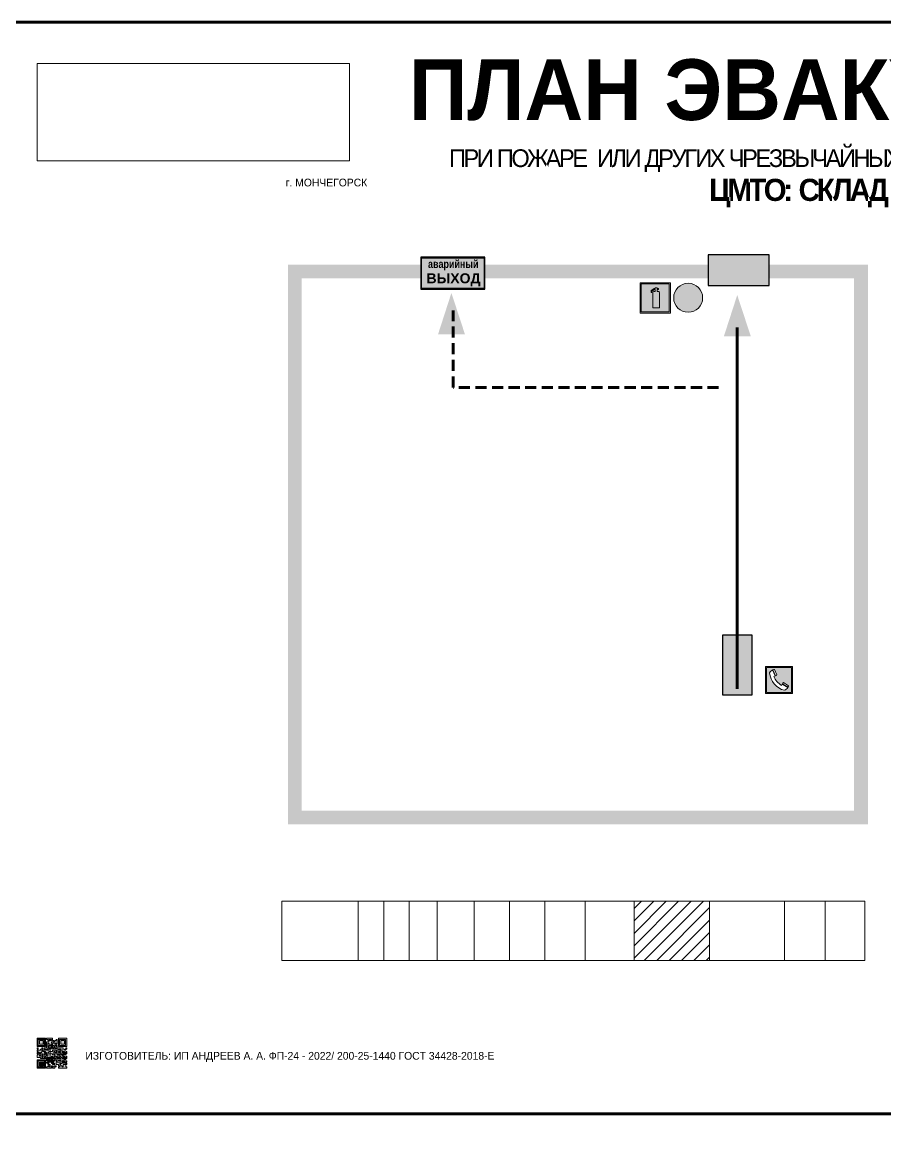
# Model space of a CAD drawing. Header units: millimetres. Extents: x 13810 to 67229, y 12374 to 21950.
# Drawn here: x 33013.4 to 33325.6, y 20267.2 to 20669 of the extents above; entities that cross this region are included whole.
import ezdxf

# ---------------------------------------------------------------- set-up
doc = ezdxf.new("R2010")
doc.units = ezdxf.units.MM
doc.linetypes.add('{ Wide Dash }', pattern=[12, 4, -2, 4, -2])
doc.layers.add('План_Штампы', color=7, linetype='Continuous')
doc.styles.add('обычный', font='arial.ttf')
picture_1 = doc.add_image_def('image1.jpg', size_in_pixel=(337, 105))

# ---------------------------------------------------------------- blocks, each defined once
blk = doc.blocks.new('QR')
at = {"lineweight": 0}
h = blk.add_hatch(color=256, dxfattribs=at)
h.dxf.hatch_style = 1
h.paths.add_polyline_path([(9241.16, 2687.38), (9242.01, 2687.38), (9242.01, 2687.83), (9241.59, 2687.83), (9241.59, 2688.68), (9239.45, 2688.68), (9239.45, 2688.25), (9239.86, 2688.25), (9239.86, 2687.83), (9240.29, 2687.83), (9240.29, 2688.25), (9241.16, 2688.25), (9241.16, 2687.83), (9240.29, 2687.83), (9240.29, 2687.38), (9239.45, 2687.38), (9239.45, 2685.22), (9238.57, 2685.22), (9238.57, 2684.8), (9239.02, 2684.8), (9239.02, 2684.37), (9238.13, 2684.37), (9238.13, 2683.92), (9239.02, 2683.92), (9239.02, 2683.5), (9239.44, 2683.5), (9239.44, 2682.64), (9239.87, 2682.64), (9239.87, 2682.18), (9239.44, 2682.18), (9239.44, 2682.64), (9238.13, 2682.64), (9238.13, 2681.76), (9237.71, 2681.76), (9237.71, 2682.64), (9238.13, 2682.64), (9238.13, 2683.07), (9237.27, 2683.07), (9237.27, 2683.51), (9237.71, 2683.51), (9237.71, 2684.37), (9238.13, 2684.37), (9238.13, 2685.22), (9237.71, 2685.22), (9237.71, 2684.8), (9237.28, 2684.8), (9237.28, 2684.38), (9235.98, 2684.38), (9235.98, 2683.92), (9236.4, 2683.92), (9236.4, 2683.49), (9236.84, 2683.49), (9236.84, 2683.07), (9236.4, 2683.07), (9236.4, 2682.64), (9235.98, 2682.64), (9235.98, 2681.76), (9237.29, 2681.76), (9237.29, 2681.33), (9239.43, 2681.33), (9239.43, 2681.76), (9240.74, 2681.76), (9240.74, 2683.05), (9239.87, 2683.05), (9239.87, 2683.5), (9240.29, 2683.5), (9240.29, 2683.91), (9240.74, 2683.91), (9240.74, 2684.81), (9240.29, 2684.81), (9240.29, 2684.79), (9240.29, 2684.37), (9239.45, 2684.37), (9239.45, 2684.8), (9239.87, 2684.8), (9239.87, 2685.21), (9240.74, 2685.21), (9240.74, 2686.1), (9240.29, 2686.1), (9240.29, 2685.64), (9239.86, 2685.64), (9239.86, 2686.95), (9240.29, 2686.95), (9240.29, 2686.52), (9240.74, 2686.52), (9240.74, 2686.1), (9241.16, 2686.1), (9241.16, 2686.53), (9241.59, 2686.53), (9241.59, 2686.1), (9242.02, 2686.1), (9242.02, 2685.21), (9241.59, 2685.21), (9241.59, 2686.1), (9241.16, 2686.1), (9241.16, 2685.21), (9240.74, 2685.21), (9240.74, 2684.81), (9242.89, 2684.81), (9242.89, 2685.22), (9242.47, 2685.22), (9242.47, 2686.11), (9242.89, 2686.11), (9242.89, 2686.52), (9242.46, 2686.52), (9242.46, 2686.95), (9242.89, 2686.95), (9242.89, 2686.52), (9243.32, 2686.52), (9243.32, 2688.26), (9242.9, 2688.26), (9242.9, 2687.83), (9242.47, 2687.83), (9242.47, 2687.38), (9242.01, 2687.38), (9242.01, 2686.94), (9241.16, 2686.94)])
h.paths.add_polyline_path([(9239.02, 2682.18), (9239.02, 2681.76), (9238.54, 2681.76), (9238.54, 2682.18)], flags=16)
h.paths.add_polyline_path([(9237.27, 2682.65), (9237.27, 2682.19), (9236.83, 2682.19), (9236.83, 2682.65)], flags=16)
h = blk.add_hatch(color=256, dxfattribs=at)
h.dxf.hatch_style = 1
h.paths.add_polyline_path([(9238.15, 2687.83), (9236.83, 2687.83), (9236.83, 2686.52), (9238.15, 2686.52)], flags=0)
h.paths.add_polyline_path([(9239.01, 2685.65), (9239.01, 2688.68), (9235.98, 2688.68), (9235.98, 2685.65)])
h.paths.add_polyline_path([(9236.41, 2686.1), (9236.41, 2688.26), (9238.56, 2688.26), (9238.56, 2686.1)], flags=16)
h.paths.add_polyline_path([(9236.83, 2686.52), (9236.83, 2687.83), (9238.15, 2687.83), (9238.15, 2686.52)], flags=0)
h = blk.add_hatch(color=256, dxfattribs=at)
h.dxf.hatch_style = 1
h.paths.add_polyline_path([(9238.15, 2686.52), (9238.15, 2687.83), (9236.83, 2687.83), (9236.83, 2686.52)])
h.paths.add_polyline_path([(9245.91, 2686.52), (9245.91, 2687.83), (9244.59, 2687.83), (9244.59, 2686.52)], flags=0)
h.paths.add_polyline_path([(9246.77, 2685.65), (9246.77, 2688.68), (9243.74, 2688.68), (9243.74, 2685.65)])
h.paths.add_polyline_path([(9244.17, 2686.1), (9244.17, 2688.26), (9246.32, 2688.26), (9246.32, 2686.1)], flags=16)
h.paths.add_polyline_path([(9244.59, 2686.52), (9244.59, 2687.83), (9245.91, 2687.83), (9245.91, 2686.52)], flags=0)
h = blk.add_hatch(color=256, dxfattribs=at)
h.dxf.hatch_style = 1
h.paths.add_polyline_path([(9243.32, 2686.11), (9242.89, 2686.11), (9242.89, 2685.64), (9243.32, 2685.64)])
h.paths.add_polyline_path([(9239.02, 2683.07), (9239.02, 2683.5), (9238.56, 2683.5), (9238.56, 2683.07)])
h.paths.add_polyline_path([(9236.4, 2684.8), (9236.4, 2685.22), (9235.98, 2685.22), (9235.98, 2684.8)])
h.paths.add_polyline_path([(9236.4, 2683.07), (9236.4, 2683.49), (9235.98, 2683.49), (9235.98, 2683.07)])
h = blk.add_hatch(color=256, dxfattribs=at)
h.dxf.hatch_style = 1
h.paths.add_polyline_path([(9240.75, 2681.76), (9240.75, 2681.35), (9241.17, 2681.35), (9241.17, 2681.76)])
h.paths.add_polyline_path([(9241.6, 2682.18), (9241.17, 2682.18), (9241.17, 2681.76), (9241.6, 2681.76)])
h.paths.add_polyline_path([(9242.47, 2681.34), (9242.47, 2682.19), (9242.02, 2682.19), (9242.02, 2681.76), (9241.6, 2681.76), (9241.6, 2681.34)])
h.paths.add_polyline_path([(9239.87, 2678.3), (9239.44, 2678.3), (9239.44, 2677.89), (9241.17, 2677.89), (9241.17, 2678.3), (9240.28, 2678.3), (9240.28, 2678.73), (9239.87, 2678.73)])
h.paths.add_polyline_path([(9240.75, 2678.73), (9240.75, 2679.19), (9240.28, 2679.19), (9240.28, 2678.73)])
h.paths.add_polyline_path([(9241.6, 2678.73), (9241.17, 2678.73), (9241.17, 2678.3), (9241.6, 2678.3)])
h.paths.add_polyline_path([(9242.02, 2678.3), (9241.6, 2678.3), (9241.6, 2677.89), (9242.48, 2677.89), (9242.48, 2678.31), (9242.9, 2678.31), (9242.9, 2678.73), (9242.02, 2678.73)])
h.paths.add_polyline_path([(9246.36, 2684.37), (9246.36, 2684.79), (9245.93, 2684.79), (9245.93, 2684.37)])
h.paths.add_polyline_path([(9246.78, 2685.2), (9246.36, 2685.2), (9246.36, 2684.79), (9246.78, 2684.79)])
h.paths.add_polyline_path([(9245.91, 2687.83), (9244.59, 2687.83), (9244.59, 2686.52), (9245.91, 2686.52)])
h = blk.add_hatch(color=256, dxfattribs=at)
h.dxf.hatch_style = 1
h.paths.add_polyline_path([(9243.32, 2682.64), (9243.32, 2683.07), (9244.62, 2683.07), (9244.62, 2684.37), (9243.74, 2684.37), (9243.74, 2684.8), (9244.62, 2684.8), (9244.62, 2684.37), (9245.48, 2684.37), (9245.48, 2685.22), (9243.32, 2685.22), (9243.32, 2683.5), (9242.89, 2683.5), (9242.89, 2683.06), (9242.01, 2683.06), (9242.01, 2683.91), (9242.47, 2683.91), (9242.47, 2683.5), (9242.89, 2683.5), (9242.89, 2684.38), (9241.59, 2684.38), (9241.59, 2683.91), (9240.74, 2683.91), (9240.74, 2683.05), (9241.59, 2683.05), (9241.59, 2682.64), (9242.47, 2682.64), (9242.47, 2682.19), (9242.91, 2682.19), (9242.91, 2681.34), (9242.48, 2681.34), (9242.48, 2680.91), (9242.91, 2680.91), (9242.91, 2679.17), (9243.75, 2679.17), (9243.75, 2678.73), (9244.2, 2678.73), (9244.2, 2678.3), (9243.75, 2678.3), (9243.75, 2677.88), (9246.78, 2677.88), (9246.78, 2678.3), (9246.35, 2678.3), (9246.35, 2679.19), (9245.48, 2679.19), (9245.48, 2678.31), (9245.05, 2678.31), (9245.05, 2678.73), (9244.62, 2678.73), (9244.62, 2679.19), (9244.2, 2679.19), (9244.2, 2679.61), (9245.05, 2679.61), (9245.05, 2680.46), (9245.48, 2680.46), (9245.48, 2681.34), (9245.04, 2681.34), (9245.04, 2681.76), (9244.63, 2681.76), (9244.63, 2682.19), (9244.21, 2682.19), (9244.21, 2681.76), (9243.32, 2681.76), (9243.32, 2682.19), (9244.21, 2682.19), (9244.21, 2682.64)])
h.paths.add_polyline_path([(9243.75, 2683.49), (9243.75, 2683.92), (9244.21, 2683.92), (9244.21, 2683.49)], flags=16)
h.paths.add_polyline_path([(9243.32, 2681.34), (9244.63, 2681.34), (9244.63, 2680.04), (9243.32, 2680.04)], flags=16)
h.paths.add_polyline_path([(9243.76, 2680.89), (9244.18, 2680.89), (9244.18, 2680.48), (9243.76, 2680.48)], flags=0)
h = blk.add_hatch(color=256, dxfattribs=at)
h.dxf.hatch_style = 1
h.paths.add_polyline_path([(9235.98, 2680.9), (9235.98, 2677.86), (9239.02, 2677.86), (9239.02, 2680.9)])
h.paths.add_polyline_path([(9238.57, 2680.48), (9238.57, 2678.32), (9236.41, 2678.32), (9236.41, 2680.48)], flags=16)
h.paths.add_polyline_path([(9238.15, 2680.05), (9238.15, 2678.74), (9236.83, 2678.74), (9236.83, 2680.05)], flags=0)
h = blk.add_hatch(color=256, dxfattribs=at)
h.dxf.hatch_style = 1
h.paths.add_polyline_path([(9242.02, 2680.46), (9242.48, 2680.46), (9242.48, 2680.91), (9241.58, 2680.91), (9241.58, 2681.35), (9241.17, 2681.35), (9241.17, 2680.91), (9240.75, 2680.91), (9240.75, 2681.33), (9239.43, 2681.33), (9239.43, 2680.46), (9239.86, 2680.46), (9239.86, 2680.92), (9240.3, 2680.92), (9240.3, 2680.46), (9239.86, 2680.46), (9239.86, 2680.04), (9239.44, 2680.04), (9239.44, 2679.62), (9239.86, 2679.62), (9239.86, 2679.19), (9240.29, 2679.19), (9240.29, 2680.03), (9241.18, 2680.03), (9241.18, 2680.47), (9241.6, 2680.47), (9241.6, 2680.03), (9241.18, 2680.03), (9241.18, 2679.61), (9241.6, 2679.61), (9241.6, 2679.19), (9242.47, 2679.19), (9242.47, 2679.6), (9242.02, 2679.6)])
h = blk.add_hatch(color=256, dxfattribs=at)
h.dxf.hatch_style = 1
h.paths.add_polyline_path([(9244.18, 2680.48), (9244.18, 2680.89), (9243.76, 2680.89), (9243.76, 2680.48)])
h = blk.add_hatch(color=256, dxfattribs=at)
h.dxf.hatch_style = 1
h.paths.add_polyline_path([(9246.36, 2683.07), (9246.78, 2683.07), (9246.78, 2683.92), (9246.36, 2683.92), (9246.36, 2683.49), (9245.92, 2683.49), (9245.92, 2683.92), (9245.06, 2683.92), (9245.06, 2683.49), (9245.48, 2683.49), (9245.48, 2683.07), (9244.62, 2683.07), (9244.62, 2682.65), (9245.05, 2682.65), (9245.05, 2682.18), (9245.48, 2682.18), (9245.48, 2682.65), (9246.36, 2682.65)])
h.paths.add_polyline_path([(9246.78, 2682.18), (9246.36, 2682.18), (9246.36, 2681.75), (9245.92, 2681.75), (9245.92, 2682.18), (9245.48, 2682.18), (9245.48, 2681.34), (9245.48, 2681.34), (9245.94, 2681.34), (9245.94, 2680.91), (9246.36, 2680.91), (9246.36, 2681.34), (9246.78, 2681.34)])
h = blk.add_hatch(color=256, dxfattribs=at)
h.dxf.hatch_style = 1
h.paths.add_polyline_path([(9245.93, 2680.04), (9245.93, 2680.46), (9245.48, 2680.46), (9245.48, 2679.62), (9246.35, 2679.62), (9246.35, 2680.04)])
h.paths.add_polyline_path([(9246.78, 2680.04), (9246.78, 2680.46), (9246.35, 2680.46), (9246.35, 2680.04)])
h.paths.add_polyline_path([(9246.78, 2679.18), (9246.78, 2679.62), (9246.35, 2679.62), (9246.35, 2679.18)])
h = blk.add_hatch(color=256, dxfattribs=at)
h.dxf.hatch_style = 1
h.paths.add_polyline_path([(9238.15, 2680.05), (9236.83, 2680.05), (9236.83, 2678.74), (9238.15, 2678.74)])
for points in [[(9237.71, 2685.22), (9238.13, 2685.22), (9238.13, 2684.37), (9237.71, 2684.37), (9237.71, 2683.51), (9237.27, 2683.51), (9237.27, 2683.07), (9238.13, 2683.07), (9238.13, 2682.64), (9237.71, 2682.64), (9237.71, 2681.76), (9238.13, 2681.76), (9238.13, 2682.64), (9239.44, 2682.64), (9239.44, 2683.5), (9239.02, 2683.5), (9239.02, 2683.07), (9238.56, 2683.07), (9238.56, 2683.5), (9239.02, 2683.5), (9239.02, 2683.92), (9238.13, 2683.92), (9238.13, 2684.37), (9239.02, 2684.37), (9239.02, 2684.8), (9238.57, 2684.8), (9238.57, 2685.22), (9239.45, 2685.22), (9239.45, 2687.38), (9240.29, 2687.38), (9240.29, 2687.83), (9239.86, 2687.83), (9239.86, 2688.25), (9239.45, 2688.25), (9239.45, 2688.68), (9241.59, 2688.68), (9241.59, 2687.83), (9242.01, 2687.83), (9242.01, 2687.38), (9242.47, 2687.38), (9242.47, 2687.83), (9242.9, 2687.83), (9242.9, 2688.26), (9243.32, 2688.26), (9243.32, 2686.52), (9242.89, 2686.52), (9242.89, 2686.11), (9243.32, 2686.11), (9243.32, 2685.64), (9242.89, 2685.64), (9242.89, 2686.11), (9242.47, 2686.11), (9242.47, 2685.22), (9242.89, 2685.22), (9242.89, 2684.81), (9240.74, 2684.81), (9240.74, 2683.91), (9241.59, 2683.91), (9241.59, 2684.38), (9242.89, 2684.38), (9242.89, 2683.5), (9242.47, 2683.5), (9242.47, 2683.91), (9242.01, 2683.91), (9242.01, 2683.06), (9242.89, 2683.06), (9242.89, 2683.5), (9243.32, 2683.5), (9243.32, 2685.22), (9245.48, 2685.22), (9245.48, 2684.37), (9244.62, 2684.37), (9244.62, 2683.07), (9245.48, 2683.07), (9245.48, 2683.49), (9245.06, 2683.49), (9245.06, 2683.92), (9245.92, 2683.92), (9245.92, 2683.49), (9246.36, 2683.49), (9246.36, 2683.92), (9246.78, 2683.92), (9246.78, 2683.07), (9246.36, 2683.07), (9246.36, 2682.65), (9245.48, 2682.65), (9245.48, 2682.18), (9245.92, 2682.18), (9245.92, 2681.75), (9246.36, 2681.75), (9246.36, 2682.18), (9246.78, 2682.18), (9246.78, 2681.34), (9246.36, 2681.34), (9246.36, 2680.91), (9245.94, 2680.91), (9245.94, 2681.34), (9245.48, 2681.34), (9245.48, 2680.46), (9245.93, 2680.46), (9245.93, 2680.04), (9246.35, 2680.04), (9246.35, 2680.46), (9246.78, 2680.46), (9246.78, 2680.04), (9246.78, 2680.04), (9246.35, 2680.04), (9246.35, 2679.62), (9246.78, 2679.62), (9246.78, 2679.18), (9246.35, 2679.18), (9246.35, 2678.3), (9246.78, 2678.3), (9246.78, 2677.88), (9243.75, 2677.88), (9243.75, 2678.3), (9244.2, 2678.3), (9244.2, 2678.73), (9243.75, 2678.73), (9243.75, 2679.17), (9242.91, 2679.17), (9242.91, 2680.91), (9242.48, 2680.91), (9242.48, 2680.46), (9242.02, 2680.46), (9242.02, 2679.6), (9242.47, 2679.6), (9242.47, 2679.19), (9241.6, 2679.19), (9241.6, 2679.61), (9241.18, 2679.61), (9241.18, 2680.03), (9240.29, 2680.03), (9240.29, 2679.19), (9240.75, 2679.19), (9240.75, 2678.73), (9240.28, 2678.73), (9240.28, 2678.3), (9241.17, 2678.3), (9241.17, 2678.73), (9241.6, 2678.73), (9241.6, 2678.3), (9242.02, 2678.3), (9242.02, 2678.73), (9242.9, 2678.73), (9242.9, 2678.31), (9242.48, 2678.31), (9242.48, 2677.89), (9241.6, 2677.89), (9241.6, 2678.3), (9241.17, 2678.3), (9241.17, 2677.89), (9239.44, 2677.89), (9239.44, 2678.3), (9239.87, 2678.3), (9239.87, 2678.73), (9240.28, 2678.73), (9240.28, 2679.19), (9240.29, 2679.19), (9239.86, 2679.19), (9239.86, 2679.62), (9239.44, 2679.62), (9239.44, 2680.04), (9239.86, 2680.04), (9239.86, 2680.46), (9239.43, 2680.46), (9239.43, 2681.33), (9237.29, 2681.33), (9237.29, 2681.76), (9235.98, 2681.76), (9235.98, 2682.64), (9236.4, 2682.64), (9236.4, 2683.07), (9235.98, 2683.07), (9235.98, 2683.49), (9236.4, 2683.49), (9236.4, 2683.92), (9235.98, 2683.92), (9235.98, 2684.38), (9237.28, 2684.38), (9237.28, 2684.8), (9237.71, 2684.8), (9237.71, 2685.22), (9237.92, 2685.22)], [(9240.74, 2685.21), (9239.87, 2685.21), (9239.87, 2684.8), (9239.45, 2684.8), (9239.45, 2684.37), (9240.29, 2684.37), (9240.29, 2684.79), (9240.29, 2684.81), (9240.74, 2684.81), (9240.74, 2685.21), (9239.87, 2685.21)], [(9240.74, 2686.1), (9240.74, 2686.52), (9240.29, 2686.52), (9240.29, 2686.95), (9239.86, 2686.95), (9239.86, 2685.64), (9240.29, 2685.64), (9240.29, 2686.1), (9240.74, 2686.1), (9240.74, 2686.52)], [(9244.62, 2684.37), (9244.62, 2684.8), (9243.74, 2684.8), (9243.74, 2684.37), (9244.62, 2684.37)], [(9240.74, 2683.05), (9240.74, 2681.76), (9239.43, 2681.76), (9239.43, 2681.33), (9240.75, 2681.33), (9240.75, 2681.35), (9240.75, 2680.91), (9241.17, 2680.91), (9241.17, 2681.35), (9241.58, 2681.35), (9241.58, 2680.91), (9242.48, 2680.91), (9242.48, 2681.34), (9242.91, 2681.34), (9242.91, 2682.19), (9242.47, 2682.19), (9242.47, 2682.64), (9241.59, 2682.64), (9241.59, 2683.05), (9240.74, 2683.05)], [(9239.86, 2680.46), (9239.86, 2680.92), (9240.3, 2680.92), (9240.3, 2680.46), (9239.86, 2680.46)], [(9240.74, 2683.91), (9240.29, 2683.91), (9240.29, 2683.5), (9239.87, 2683.5), (9239.87, 2683.05), (9240.74, 2683.05), (9240.74, 2683.91)], [(9241.6, 2681.76), (9242.02, 2681.76), (9242.02, 2682.19), (9242.47, 2682.19), (9242.47, 2681.34), (9241.6, 2681.34), (9241.6, 2681.76)], [(9244.62, 2683.07), (9243.32, 2683.07), (9243.32, 2682.64), (9244.21, 2682.64), (9244.21, 2682.19), (9243.32, 2682.19), (9243.32, 2681.76), (9244.21, 2681.76), (9244.21, 2682.19), (9244.63, 2682.19), (9244.63, 2681.76), (9245.04, 2681.76), (9245.04, 2681.34), (9245.48, 2681.34)], [(9245.48, 2680.46), (9245.05, 2680.46), (9245.05, 2679.61), (9244.2, 2679.61), (9244.2, 2679.19), (9244.62, 2679.19), (9244.62, 2678.73), (9245.05, 2678.73), (9245.05, 2678.31), (9245.48, 2678.31), (9245.48, 2679.19), (9246.35, 2679.19), (9246.35, 2679.07)], [(9245.48, 2682.18), (9245.05, 2682.18), (9245.05, 2682.65), (9244.62, 2682.65), (9244.62, 2683.07)], [(9245.48, 2682.18), (9245.48, 2681.34)], [(9246.35, 2679.62), (9245.48, 2679.62), (9245.48, 2680.46)], [(9245.48, 2680.46), (9245.48, 2679.62), (9246.35, 2679.62), (9246.35, 2680.04), (9245.93, 2680.04), (9245.93, 2680.46), (9245.48, 2680.46), (9245.48, 2679.62)], [(9246.35, 2679.62), (9246.35, 2679.18)]]:
    blk.add_lwpolyline(points, dxfattribs=at)
for points in [[(9235.98, 2685.65), (9239.01, 2685.65), (9239.01, 2688.68), (9235.98, 2688.68)], [(9243.74, 2685.65), (9246.77, 2685.65), (9246.77, 2688.68), (9243.74, 2688.68)], [(9235.98, 2684.8), (9236.4, 2684.8), (9236.4, 2685.22), (9235.98, 2685.22)], [(9236.41, 2688.26), (9238.56, 2688.26), (9238.56, 2686.1), (9236.41, 2686.1)], [(9236.83, 2687.83), (9238.15, 2687.83), (9238.15, 2686.52), (9236.83, 2686.52)], [(9240.29, 2687.83), (9241.16, 2687.83), (9241.16, 2688.25), (9240.29, 2688.25)], [(9240.29, 2688.25), (9241.16, 2688.25), (9241.16, 2687.83), (9240.29, 2687.83)], [(9241.16, 2686.1), (9240.74, 2686.1), (9240.74, 2685.21), (9241.16, 2685.21)], [(9242.01, 2687.38), (9241.16, 2687.38), (9241.16, 2686.94), (9242.01, 2686.94)], [(9241.16, 2687.38), (9242.01, 2687.38), (9242.01, 2686.94), (9241.16, 2686.94)], [(9241.16, 2686.53), (9241.59, 2686.53), (9241.59, 2686.1), (9241.16, 2686.1)], [(9241.59, 2686.1), (9242.02, 2686.1), (9242.02, 2685.21), (9241.59, 2685.21)], [(9242.89, 2686.52), (9242.46, 2686.52), (9242.46, 2686.95), (9242.89, 2686.95)], [(9244.17, 2688.26), (9246.32, 2688.26), (9246.32, 2686.1), (9244.17, 2686.1)], [(9244.59, 2687.83), (9245.91, 2687.83), (9245.91, 2686.52), (9244.59, 2686.52)], [(9245.93, 2684.79), (9246.36, 2684.79), (9246.36, 2684.37), (9245.93, 2684.37)], [(9246.36, 2685.2), (9246.78, 2685.2), (9246.78, 2684.79), (9246.36, 2684.79)], [(9235.98, 2677.86), (9239.02, 2677.86), (9239.02, 2680.9), (9235.98, 2680.9)], [(9236.4, 2683.07), (9236.84, 2683.07), (9236.84, 2683.49), (9236.4, 2683.49)], [(9236.41, 2680.48), (9238.57, 2680.48), (9238.57, 2678.32), (9236.41, 2678.32)], [(9236.83, 2682.19), (9237.27, 2682.19), (9237.27, 2682.65), (9236.83, 2682.65)], [(9238.54, 2682.18), (9239.02, 2682.18), (9239.02, 2681.76), (9238.54, 2681.76)], [(9239.44, 2682.64), (9239.87, 2682.64), (9239.87, 2682.18), (9239.44, 2682.18)], [(9240.75, 2681.76), (9241.17, 2681.76), (9241.17, 2681.35), (9240.75, 2681.35)], [(9241.17, 2682.18), (9241.6, 2682.18), (9241.6, 2681.76), (9241.17, 2681.76)], [(9241.18, 2680.03), (9241.6, 2680.03), (9241.6, 2680.47), (9241.18, 2680.47)], [(9243.32, 2680.04), (9244.63, 2680.04), (9244.63, 2681.34), (9243.32, 2681.34)], [(9243.75, 2683.92), (9244.21, 2683.92), (9244.21, 2683.49), (9243.75, 2683.49)], [(9243.76, 2680.89), (9244.18, 2680.89), (9244.18, 2680.48), (9243.76, 2680.48)], [(9236.83, 2680.05), (9238.15, 2680.05), (9238.15, 2678.74), (9236.83, 2678.74)]]:
    blk.add_lwpolyline(points, close=True, dxfattribs=at)
blk = doc.blocks.new('A$C7B4425F7')
at = {"true_color": 0xffffff}
blk.add_hatch(color=7, dxfattribs=at).paths.add_polyline_path([(0, 0), (-16, 0), (-16, -8), (0, -8)])
h = blk.add_hatch(color=126)
h.paths.add_polyline_path([(-0.2, -0.2), (-15.8, -0.2), (-15.8, -7.8), (-0.2, -7.8)])
h.paths.add_polyline_path([(-11.76, -2.03), (-11.76, -3.66), (-11.17, -3.66, -0.568275), (-11.17, -6.18), (-12.58, -6.18), (-12.58, -2.03)], flags=16)
h.paths.add_polyline_path([(-13.33, -4.12, -0.495768), (-13.59, -6.18), (-15.03, -6.18), (-15.03, -2.03), (-13.59, -2.03, -0.487973)], flags=16)
h.paths.add_polyline_path([(-10.25, -2.03), (-9.48, -2.03), (-9.48, -6.18), (-10.25, -6.18)], flags=16)
h.paths.add_polyline_path([(-13.84, -3.69), (-14.24, -3.69), (-14.24, -3.03), (-13.9, -3.03, -0.692621)], flags=0)
h.paths.add_polyline_path([(-9.15, -2.03), (-8.4, -2.03), (-8.04, -3.07), (-7.68, -2.03), (-6.93, -2.03), (-7.64, -4.1), (-6.93, -6.18), (-7.68, -6.18), (-8.04, -5.14), (-8.4, -6.18), (-9.15, -6.18), (-8.44, -4.1)], flags=16)
h.paths.add_polyline_path([(-11.76, -4.46), (-11.42, -4.46, -0.692621), (-11.36, -5.12), (-11.76, -5.12)], flags=0)
h.paths.add_polyline_path([(-13.9, -5.2), (-14.24, -5.2), (-14.24, -4.55), (-13.84, -4.55, -0.708038)], flags=0)
edge = h.paths.add_edge_path(flags=16)
edge.add_ellipse((-5.51, -4.08), major_axis=(0, 2.05), ratio=0.586184, start_angle=0, end_angle=360)
edge = h.paths.add_edge_path(flags=0)
edge.add_ellipse((-5.51, -4.08), major_axis=(0, 1.14), ratio=0.454828, start_angle=0, end_angle=360)
h.paths.add_polyline_path([(-4.13, -4.96, 0.377264), (-3.48, -4.52, 0.0555), (-3.16, -2.03), (-1.66, -2.03), (-1.66, -4.96), (-0.96, -4.96), (-0.96, -7.01), (-1.75, -7.01), (-1.75, -6.18), (-3.3, -6.18), (-3.3, -7.02), (-4.13, -7.02)], flags=16)
h.paths.add_polyline_path([(-2.73, -2.91), (-2.28, -2.91), (-2.28, -4.96), (-3.05, -4.96, 0.079136)], flags=0)
at = {"color": 126}
blk.add_lwpolyline([(-16, -8), (0, -8), (0, 0), (-16, 0)], close=True, dxfattribs=at)
blk = doc.blocks.new('A$C32E8229D')
at = {"true_color": 0xffffff}
blk.add_hatch(color=7, dxfattribs=at).paths.add_polyline_path([(0, 0), (0, -8), (16, -8), (16, 0)])
h = blk.add_hatch(color=126)
h.paths.add_polyline_path([(0.2, -0.2), (15.8, -0.2), (15.8, -7.8), (0.2, -7.8)])
h.paths.add_polyline_path([(13.49, -2.05), (12.08, -2.05), (11.37, -2.63, 0.162397), (11.29, -2.84), (11.29, -3.63), (10.35, -3.63), (10.35, -4.05), (11.68, -4.05), (11.68, -3.48), (12.26, -4.28), (11.29, -5.1), (11.29, -6.78), (11.85, -6.78), (11.85, -5.44), (12.8, -4.64), (12.8, -5.94), (14.46, -5.94), (14.46, -5.39), (13.45, -5.39), (13.45, -3.97), (12.46, -2.59), (13.15, -2.59), (13.69, -3.34), (14.18, -3)], flags=16)
h.paths.add_polyline_path([(10.74, -1.82, 1), (11.8, -1.82, 1)], flags=16)
h.paths.add_polyline_path([(9.39, -3.59), (5.99, -3.59), (6.56, -3.03), (5.91, -3.03), (5.1, -3.83), (5.91, -4.64), (6.56, -4.64), (5.99, -4.09), (9.39, -4.09)], flags=16)
h.paths.add_polyline_path([(4.29, -1.08), (1.72, -1.08), (1.72, -6.6), (4.29, -6.6)], flags=16)
at = {"color": 126}
blk.add_lwpolyline([(16, -8), (0, -8), (0, 0), (16, 0)], close=True, dxfattribs=at)
blk = doc.blocks.new('A$C3AD82952')
at = {"true_color": 0xf5f5ff}
h = blk.add_hatch(color=7, dxfattribs=at)
h.dxf.hatch_style = 1
h.paths.add_polyline_path([(8.21, 8.73, 0.414214), (7.89, 9.05), (7.22, 9.05), (7.22, 9.92), (7.59, 9.92, 1), (7.57, 10.36), (7.22, 10.36), (7.22, 10.6), (6.43, 10.6), (6.43, 10.36), (6.01, 10.36), (4.74, 9.59), (4.74, 8.69), (4.98, 8.73), (4.98, 9.26), (6.12, 9.91), (6.43, 9.91), (6.43, 9.05), (5.76, 9.05, 0.414214), (5.44, 8.73), (5.44, 2.2), (8.21, 2.2)], flags=0)
h.paths.add_polyline_path([(12.8, 12.8), (0, 12.8), (0, 0), (12.8, 0)])
h.paths.add_polyline_path([(0.51, 12.29), (12.29, 12.29), (12.29, 0.51), (0.51, 0.51)], flags=16)
h.paths.add_polyline_path([(4.74, 9.59), (6.01, 10.36), (6.43, 10.36), (6.43, 10.6), (7.22, 10.6), (7.22, 10.36), (7.59, 10.36, -0.94586), (7.59, 9.92), (7.22, 9.92), (7.22, 9.05), (7.89, 9.05, -0.414214), (8.21, 8.73), (8.21, 2.2), (5.44, 2.2), (5.44, 8.73, -0.414214), (5.76, 9.05), (6.43, 9.05), (6.43, 9.91), (6.12, 9.91), (4.98, 9.26), (4.98, 8.73), (4.74, 8.69)], flags=0)
h = blk.add_hatch(color=242)
h.dxf.hatch_style = 1
h.paths.add_polyline_path([(12.29, 12.29), (0.51, 12.29), (0.51, 0.51), (12.29, 0.51)])
h.paths.add_polyline_path([(4.74, 8.69), (4.74, 9.59), (6.01, 10.36), (6.43, 10.36), (6.43, 10.6), (7.22, 10.6), (7.22, 10.36), (7.59, 10.36, -0.94586), (7.59, 9.92), (7.22, 9.92), (7.22, 9.05), (7.89, 9.05, -0.414214), (8.21, 8.73), (8.21, 2.2), (5.44, 2.2), (5.44, 8.73, -0.414214), (5.76, 9.05), (6.43, 9.05), (6.43, 9.91), (6.12, 9.91), (4.98, 9.26), (4.98, 8.73)], flags=16)
h = blk.add_hatch(color=7, dxfattribs=at)
h.dxf.hatch_style = 1
h.paths.add_polyline_path([(8.21, 8.73, 0.414214), (7.89, 9.05), (7.22, 9.05), (7.22, 9.92), (7.59, 9.92, 1), (7.57, 10.36), (7.22, 10.36), (7.22, 10.6), (6.43, 10.6), (6.43, 10.36), (6.01, 10.36), (4.74, 9.59), (4.74, 8.69), (4.98, 8.73), (4.98, 9.26), (6.12, 9.91), (6.43, 9.91), (6.43, 9.05), (5.76, 9.05, 0.414214), (5.44, 8.73), (5.44, 2.2), (8.21, 2.2)])
at = {"color": 242, "lineweight": 5}
for p, q in [((0, 0), (0, 12.8)), ((0, 12.8), (12.8, 12.8)), ((6.01, 10.36), (4.74, 9.59)), ((4.74, 9.59), (4.74, 8.69)), ((4.98, 9.26), (6.12, 9.91)), ((6.01, 10.36), (6.43, 10.36)), ((6.12, 9.91), (6.43, 9.91)), ((7.22, 10.6), (6.43, 10.6)), ((6.43, 10.6), (6.43, 10.36)), ((6.43, 9.91), (6.43, 9.05)), ((7.22, 10.36), (7.22, 10.6)), ((7.59, 10.36), (7.22, 10.36)), ((7.22, 9.05), (7.22, 9.92)), ((7.59, 9.92), (7.22, 9.92)), ((12.8, 0), (12.8, 12.8)), ((4.74, 8.69), (4.98, 8.73)), ((4.98, 8.73), (4.98, 9.26)), ((5.44, 2.2), (5.44, 8.73)), ((5.76, 9.05), (6.43, 9.05)), ((7.89, 9.05), (7.22, 9.05)), ((8.21, 2.2), (8.21, 8.73)), ((0, 0), (12.8, 0)), ((5.44, 2.2), (8.21, 2.2))]:
    blk.add_line(p, q, dxfattribs=at)
blk.add_lwpolyline([(0.51, 12.29), (12.29, 12.29), (12.29, 0.51), (0.51, 0.51)], close=True, dxfattribs=at)
for centre, radius, start, end in [((7.58, 10.14), 0.223, 273.1875, 86.8125), ((5.76, 8.73), 0.32, 90, 180), ((7.89, 8.73), 0.32, 0, 90)]:
    blk.add_arc(centre, radius, start, end, dxfattribs=at)
blk = doc.blocks.new('A$C7B8C2D5B')
at = {"lineweight": 0}
h = blk.add_hatch(color=5, dxfattribs=at)
h.dxf.hatch_style = 1
h.paths.add_polyline_path([(1.4, -3.02, 1), (-2.11, -3.02, 1)])
at = {"color": 5, "lineweight": 0}
blk.add_circle((-0.36, -3.02), 1.75, dxfattribs=at)
blk = doc.blocks.new('A$C41C009D9')
at = {"true_color": 0xffffff}
blk.add_hatch(color=7, dxfattribs=at).paths.add_polyline_path([(0, 8), (-16, 8), (-16, 0), (0, 0)])
h = blk.add_hatch(color=126)
h.dxf.hatch_style = 1
h.paths.add_polyline_path([(-15.8, 7.8), (-15.8, 0.2), (-0.2, 0.2), (-0.2, 7.8)])
at = {"color": 126}
for points in [[(-16, 0), (0, 0), (0, 8), (-16, 8)], [(-16, 0), (0, 0), (0, 8), (-16, 8)], [(-15.8, 7.8), (-0.2, 7.8), (-0.2, 0.2), (-15.8, 0.2)]]:
    blk.add_lwpolyline(points, close=True, dxfattribs=at)
at = {"color": 7, "true_color": 0xffffff, "insert": (-15.8, 7.3), "char_height": 2.5, "width": 15.5999, "attachment_point": 1, "style": 'обычный'}
blk.add_mtext('\\pi1.6133;{\\fArial|b1|i0|c204|p34;\\H0.8x;\\W0.8;аварийный\\H1.25x;\\W1;\\P\\pi1.2327;ВЫХОД}', dxfattribs=at)
blk = doc.blocks.new('A$C456E1F9C')
at = {"lineweight": 5}
h = blk.add_hatch(color=242, dxfattribs=at)
h.paths.add_polyline_path([(0.51, -1.47), (0.51, -13.26), (12.29, -13.26), (12.29, -1.47)])
h.paths.add_polyline_path([(5.42, -4.95, -0.254479), (4.78, -5.4), (3.52, -2.53, -0.209735), (4.23, -2.4)], flags=16)
h.paths.add_polyline_path([(8.53, -8.6), (10.87, -10.17), (10.54, -10.76), (8.03, -9.13, -0.192251)], flags=16)
h.paths.add_polyline_path([(4.61, -5.49, 0.005518), (3.87, -5.72, 0.128647), (7.49, -10.01, 0.00809), (7.83, -9.33), (10.47, -10.97, -0.16736), (8.99, -12.25, -0.327862), (1.95, -3.95, -0.166952), (3.36, -2.62)], flags=16)
at = {"color": 242, "lineweight": 5}
for p, q in [((0, -13.77), (0, -0.97)), ((12.8, -0.97), (0, -0.97)), ((4.61, -5.49), (3.36, -2.62)), ((3.52, -2.53), (4.78, -5.4)), ((4.23, -2.4), (5.42, -4.95)), ((12.8, -13.77), (12.8, -0.97)), ((7.83, -9.33), (10.47, -10.97)), ((8.03, -9.13), (10.54, -10.76)), ((10.81, -10.12), (8.53, -8.6)), ((10.54, -10.76), (10.8, -10.3)), ((10.8, -10.3), (10.81, -10.12)), ((0, -13.77), (12.8, -13.77))]:
    blk.add_line(p, q, dxfattribs=at)
blk.add_lwpolyline([(0.51, -1.47), (12.29, -1.47), (12.29, -13.26), (0.51, -13.26)], close=True, dxfattribs=at)
for centre, radius, start, end in [((4.59, -5.34), 2.99, 114.2845, 152.1974), ((11.12, -3.31), 9.19, 183.9915, 256.6009), ((4.02, -3.27), 0.891, 76.3284, 123.7092), ((4.68, -4.59), 0.824, 276.9621, 334.0723), ((14.98, -39.1), 35.17, 107.1487, 108.4135), ((13.86, -0.94), 11.08, 205.5536, 234.8762), ((-13.31, 0.8), 23.44, 332.5487, 334.4027), ((8.94, -9.5), 0.989, 114.4092, 157.9388), ((7.87, -9.46), 3, 291.9291, 329.9329)]:
    blk.add_arc(centre, radius, start, end, dxfattribs=at)

msp = doc.modelspace()

# ---------------------------------------------------------------- hatches: boundary and pattern name
at = {"lineweight": 0, "true_color": 0x000000}
h = msp.add_hatch(dxfattribs=at)
h.set_pattern_fill('ANSI31', color=18)
h.set_pattern_definition([(45, (12232.4076, -2481.631), (-2.24506403, 2.24506403), [])])
h.paths.add_polyline_path([(33262.13, 20350.98), (33234.87, 20350.98), (33234.87, 20329.57), (33262.13, 20329.57)])

# ---------------------------------------------------------------- linework, layer by layer
at = {"color": 2, "lineweight": 100}
for points in [[(32997.3, 20669.03), (33597.3, 20669.03), (33597.3, 20274.03), (32997.3, 20274.03)], [(32997.3, 20274.03), (33597.3, 20274.03), (33597.3, 19879.03), (32997.3, 19879.03)]]:
    msp.add_lwpolyline(points, close=True, dxfattribs=at)
at = {"lineweight": 100, "const_width": 5}
msp.add_lwpolyline([(33161.47, 20578.86), (33112.09, 20578.86), (33112.09, 20381.27), (33317.04, 20381.27), (33317.04, 20578.86), (33177.47, 20578.86)], dxfattribs=at)
at = {"color": 126, "linetype": '{ Wide Dash }', "lineweight": 100, "true_color": 0x008754}
msp.add_lwpolyline([(33265.48, 20536.89), (33169.39, 20536.89), (33169.39, 20564.69)], dxfattribs=at)
at = {"color": 126, "lineweight": 100, "true_color": 0x008754}
msp.add_lwpolyline([(33272.17, 20558.58), (33272.17, 20427.78)], dxfattribs=at)
at = {"lineweight": 0}
for points in [[(33107.43, 20350.98), (33318.44, 20350.98), (33318.44, 20329.57), (33107.43, 20329.57)], [(33107.43, 20350.98), (33135, 20350.98), (33135, 20329.57), (33107.43, 20329.57)], [(33135, 20350.98), (33144.27, 20350.98), (33144.27, 20329.57), (33135, 20329.57)], [(33144.27, 20350.98), (33153.54, 20350.98), (33153.54, 20329.57), (33144.27, 20329.57)], [(33153.54, 20350.98), (33163.59, 20350.98), (33163.59, 20329.57), (33153.54, 20329.57)], [(33163.59, 20350.98), (33176.96, 20350.98), (33176.96, 20329.57), (33163.59, 20329.57)], [(33176.96, 20350.98), (33189.77, 20350.98), (33189.77, 20329.57), (33176.96, 20329.57)], [(33189.77, 20350.98), (33202.58, 20350.98), (33202.58, 20329.57), (33189.77, 20329.57)], [(33202.58, 20350.98), (33217.19, 20350.98), (33217.19, 20329.57), (33202.58, 20329.57)], [(33217.19, 20350.98), (33234.87, 20350.98), (33234.87, 20329.57), (33217.19, 20329.57)], [(33234.87, 20350.98), (33262.13, 20350.98), (33262.13, 20329.57), (33234.87, 20329.57)], [(33262.13, 20350.98), (33289.39, 20350.98), (33289.39, 20329.57), (33262.13, 20329.57)], [(33289.39, 20350.98), (33304.09, 20350.98), (33304.09, 20329.57), (33289.39, 20329.57)]]:
    msp.add_lwpolyline(points, close=True, dxfattribs=at)
at = {"layer": 'План_Штампы', "color": 126, "true_color": 0x008754}
for points in [[(33173.68, 20556.09), (33163.94, 20556.12), (33168.77, 20571.06)], [(33277.14, 20555.36), (33267.4, 20555.38), (33272.23, 20570.32)]]:
    msp.add_solid(points, dxfattribs=at)

# ---------------------------------------------------------------- block references
for name, p, xscale, yscale, zscale in [('A$C41C009D9', (33180.87, 20572.43), 1.4495990164869, 1.4495990164869, 1.4495990164869), ('A$C3AD82952', (33237.05, 20563.77), 0.859375, 0.859375, 0.859375), ('A$C7B8C2D5B', (33255.54, 20578.35), 2.993951610755175, 2.993951610755175, 2.993951610755175), ('A$C456E1F9C', (33282.45, 20436.68), 0.7673304939180525, 0.7673304939180525, 0.7673304939180525)]:
    msp.add_blockref(name, p, dxfattribs=dict(xscale=xscale, yscale=yscale, zscale=zscale))
at = {"color": 22, "lineweight": 100, "true_color": 0xbb1e10}
msp.add_blockref('QR', (23782.81, 17612.69), dxfattribs=at)
at = {"layer": 'План_Штампы', "xscale": 1.375, "yscale": 1.375, "zscale": 1.375}
msp.add_blockref('A$C7B4425F7', (33283.75, 20584.8), dxfattribs=at)
at = {"layer": 'План_Штампы', "color": 126, "true_color": 0x008754, "xscale": -1.35, "yscale": 1.35, "zscale": 1.35, "rotation": 90}
msp.add_blockref('A$C32E8229D', (33266.87, 20447.25), dxfattribs=at)

# ---------------------------------------------------------------- texts
at = {"lineweight": 0, "style": 'обычный'}
for s, insert, char_height, width, attachment_point in [('{\\fProxima Nova Rg|b1|i0|c204|p2;ПЛАН ЭВАКУАЦИИ}', (33153.43, 20655.62), 22, 493.8901, 1), ('\\pi-8.4,l8.4,t8.4;{\\fProxima Nova Rg|b0|i0|c204|p2;г. МОНЧЕГОРСК\\H1.1997x; }', (33123.55, 20611), 2.8, 126.6484, 5), ('\\pi-8.4,l8.4,t8.4;{\\fProxima Nova Rg|b0|i0|c204|p2;ИЗГОТОВИТЕЛЬ: ИП АНДРЕЕВ А. А.\\fProxima Nova Rg|b0|i0|c0|p2; \\fProxima Nova Rg|b0|i0|c204|p2;ФП-24 - 2022/ 200-25-1440 ГОСТ 34428-2018-Е\\H1.2266x; }', (33110.31, 20294.62), 2.8, 191.3484, 5)]:
    msp.add_mtext(s, dxfattribs=dict(at, insert=insert, char_height=char_height, width=width, attachment_point=attachment_point))
at = {"color": 0, "lineweight": 0, "insert": (33305.38, 20623.21), "char_height": 8, "width": 449.2158, "attachment_point": 5, "style": 'обычный'}
msp.add_mtext('{\\fArial Black|b1|i0|c204|p34;\\H2x;\\T0.85;  \\fArial Narrow|b0|i0|c204|p34;\\H0.8x;\\W0.9;\\P\\fProxima Nova Rg|b0|i0|c204|p2;\\H0.5x;\\W1;\\C256;ПРИ ПОЖАРЕ  ИЛИ ДРУГИХ ЧРЕЗВЫЧАЙНЫХ СИТУАЦИЯХ  ИЗ ПОМЕЩЕНИЙ \\fProxima Nova Rg|b1|i0|c204|p2;\\H1.25x;\\PЦМТО: СКЛАД №17}', dxfattribs=at)

# ---------------------------------------------------------------- pictures from other files: only their frames are drawn
at = {"color": 7, "lineweight": 0, "true_color": 0xf5f5ff}
image = msp.add_image(picture_1, insert=(33018.79, 20618.86), size_in_units=(113.11, 35.24), dxfattribs=at)
image.dxf.flags = 7

doc.saveas('drawing.dxf')
